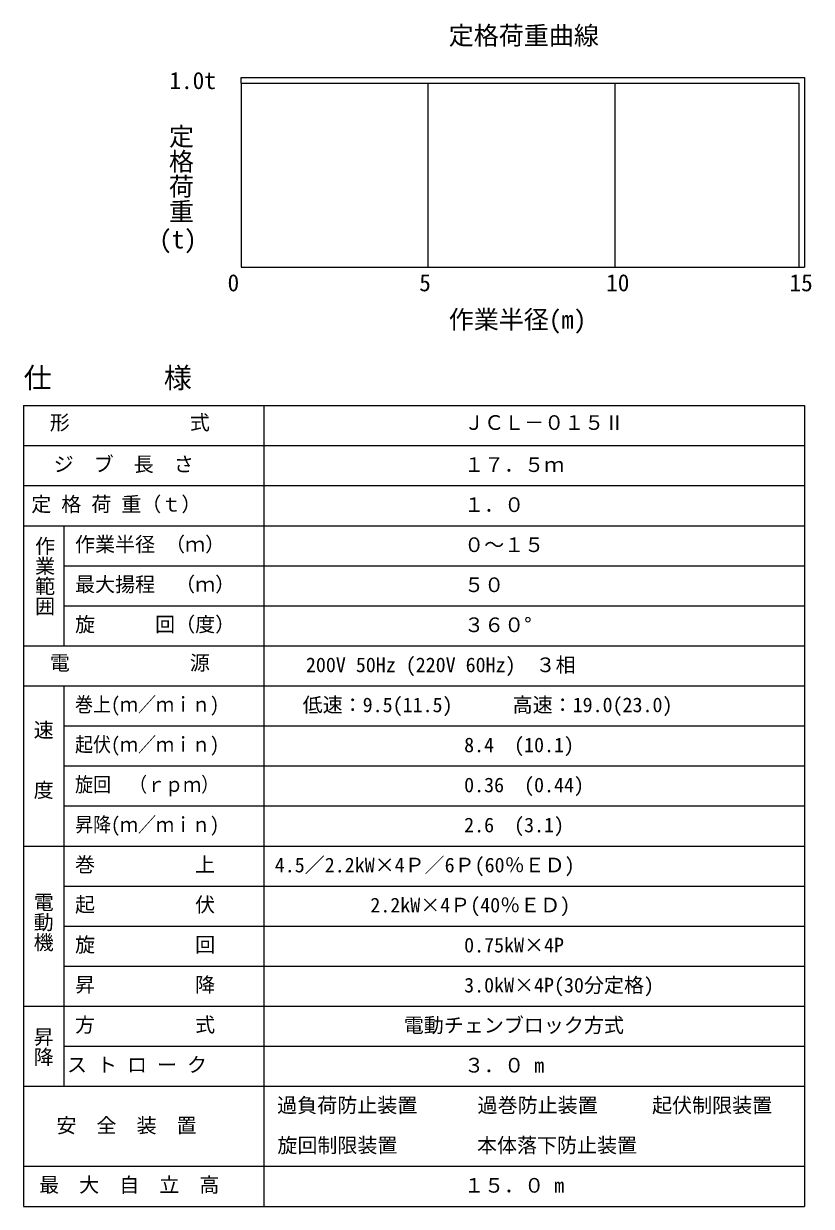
# Model space of a CAD drawing. Units: millimetres, scale not verified. Extents: x -35377 to 13555, y -19173 to 19177.
# Drawn here: x 1753 to 13555, y -19173 to -1449 of the extents above; entities that cross this region are included whole.
import ezdxf
from ezdxf.enums import TextEntityAlignment as Align

# ---------------------------------------------------------------- set-up
doc = ezdxf.new("R2010")
doc.units = ezdxf.units.MM
doc.header["$LTSCALE"] = 50
doc.layers.add('0-3_05 寸法', color=7, linetype='Continuous', lineweight=18)
doc.styles.add('@ＭＳ ゴシック', font='')
doc.styles.add('ＭＳ ゴシック', font='')
doc.styles.get('@ＭＳ ゴシック').set_extended_font_data('@MS Gothic')
doc.styles.get('ＭＳ ゴシック').set_extended_font_data('MS Gothic')

msp = doc.modelspace()

# ---------------------------------------------------------------- linework, layer by layer
at = {"layer": '0-3_05 寸法'}
for p, q in [((5010.81, -2256.5), (13452.8, -2256.5)), ((5010.81, -2340.5), (5010.81, -2256.5)), ((13452.8, -2256.5), (13452.8, -5098.5)), ((5010.81, -2340.5), (5010.81, -5098.5)), ((5010.81, -2340.5), (13368.8, -2340.5)), ((7810.81, -2340.5), (7810.81, -5098.5)), ((10610.81, -2340.5), (10610.81, -5098.5)), ((13368.8, -2340.5), (13368.8, -5098.5)), ((5010.81, -5098.5), (13452.8, -5098.5)), ((1752.8, -7172.79), (1752.8, -19172.79)), ((1752.8, -7172.79), (13452.8, -7172.79)), ((5352.8, -7172.79), (5352.8, -19172.79)), ((13452.8, -7172.79), (13452.8, -19172.79)), ((1752.8, -7772.79), (13452.8, -7772.79)), ((1752.8, -8372.79), (13452.8, -8372.79)), ((1752.8, -8972.79), (13452.8, -8972.79)), ((2352.8, -8972.79), (2352.8, -10772.79)), ((2352.8, -9572.79), (13452.8, -9572.79)), ((2352.8, -10172.79), (13452.8, -10172.79)), ((1752.8, -10772.79), (13452.8, -10772.79)), ((1752.8, -11372.79), (13452.8, -11372.79)), ((2352.8, -11372.79), (2352.8, -17372.79)), ((2352.8, -11972.79), (13452.8, -11972.79)), ((2352.8, -12572.79), (13452.8, -12572.79)), ((2352.8, -13172.79), (13452.8, -13172.79)), ((1752.8, -13772.79), (13452.8, -13772.79)), ((2352.8, -14372.79), (13452.8, -14372.79)), ((2352.8, -14972.79), (13452.8, -14972.79)), ((2352.8, -15572.79), (13452.8, -15572.79)), ((1752.8, -16172.79), (13452.8, -16172.79)), ((2352.8, -16772.79), (13452.8, -16772.79)), ((1752.8, -17372.79), (13452.8, -17372.79)), ((1752.8, -18572.79), (13452.8, -18572.79)), ((1752.8, -19172.79), (13452.8, -19172.79))]:
    msp.add_line(p, q, dxfattribs=at)

# ---------------------------------------------------------------- texts
at = {"layer": '0-3_05 寸法', "style": 'ＭＳ ゴシック'}
for s, height, p in [('定格荷重曲線', 274.9, (8122.29, -1847.22)), ('1.0t', 256.6, (3935.68, -2506.54)), ('(t)', 274.9, (3783.79, -4900.02)), ('0', 256.6, (4807.75, -5537.11)), ('5', 256.6, (7679.79, -5537.11)), ('10', 256.6, (10479.79, -5537.11)), ('15', 256.6, (13227.13, -5537.11)), ('作業半径(m)', 274.9, (8122.29, -6104.2)), ('仕\u3000\u3000\u3000\u3000様', 307.9, (1752.8, -7003.18)), ('形\u3000\u3000\u3000\u3000\u3000\u3000式', 219.9, (2143.41, -7603.18)), ('ＪＣＬ－０１５Ⅱ', 219.9, (8352.8, -7603.18)), ('ジ\u3000ブ\u3000長\u3000さ', 219.9, (2202.79, -8227.09)), ('１７．５ｍ', 219.9, (8352.8, -8233.75)), ('定 格 荷 重（ｔ）', 219.9, (1867.13, -8827.09)), ('１．０', 219.9, (8352.8, -8833.75)), ('作業半径 （ｍ）', 219.9, (2522.58, -9427.09)), ('０～１５', 219.9, (8352.8, -9433.75)), ('最大揚程\u3000（ｍ）', 219.9, (2522.58, -10027.09)), ('５０', 219.9, (8352.8, -10033.75)), ('旋\u3000\u3000\u3000回（度）', 219.9, (2522.58, -10627.09)), ('３６０°', 219.9, (8352.8, -10633.75)), ('電\u3000\u3000\u3000\u3000\u3000\u3000源', 219.9, (2143.41, -11203.18)), ('200V 50Hz (220V 60Hz)\u3000３相', 219.9, (5981.82, -11233.75)), ('低速：9.5(11.5)\u3000\u3000\u3000高速：19.0(23.0)', 219.9, (5932.81, -11833.75)), ('8.4\u3000(10.1)', 219.9, (8352.8, -12433.75)), ('0.36\u3000(0.44)', 219.9, (8352.8, -13033.75)), ('2.6\u3000(3.1)', 219.9, (8352.8, -13633.75)), ('巻\u3000\u3000\u3000\u3000\u3000上', 219.9, (2522.58, -14227.09)), ('4.5／2.2kW×4Ｐ／6Ｐ(60％ＥＤ)', 219.9, (5515.53, -14233.75)), ('起\u3000\u3000\u3000\u3000\u3000伏', 219.9, (2522.58, -14827.09)), ('2.2kW×4Ｐ(40％ＥＤ)', 219.9, (6947.33, -14833.75)), ('旋\u3000\u3000\u3000\u3000\u3000回', 219.9, (2522.58, -15427.09)), ('0.75kW×4P', 219.9, (8352.8, -15433.75)), ('昇\u3000\u3000\u3000\u3000\u3000降', 219.9, (2522.58, -16027.09)), ('3.0kW×4P(30分定格)', 219.9, (8352.8, -16033.75)), ('方\u3000\u3000\u3000\u3000\u3000式', 219.9, (2522.58, -16627.09)), ('電動チェンブロック方式', 219.9, (7447.66, -16633.75)), ('ス ト ロ ー ク', 219.9, (2401.73, -17227.09)), ('３．０ m', 219.9, (8352.8, -17233.75)), ('過負荷防止装置', 219.9, (5551.76, -17833.75)), ('過巻防止装置', 219.9, (8554.2, -17833.75)), ('起伏制限装置', 219.9, (11169, -17833.75)), ('安\u3000全\u3000装\u3000置', 219.9, (2244.11, -18136.2)), ('旋回制限装置', 219.9, (5554.2, -18433.75)), ('本体落下防止装置', 219.9, (8545.31, -18433.75)), ('最\u3000大\u3000自\u3000立\u3000高', 219.9, (1985.47, -19027.09)), ('１５．０ m', 219.9, (8352.8, -19033.75))]:
    msp.add_text(s, height=height, dxfattribs=at).set_placement(p, align=Align.BOTTOM_LEFT)
at = {"layer": '0-3_05 寸法', "style": '@ＭＳ ゴシック'}
for s, height, p in [('定格荷重', 274.9, (3891.73, -2948.03)), ('作業範囲', 219.9, (1894.34, -9125.28)), ('速\u3000\u3000度', 219.9, (1872.88, -11880.29)), ('電動機', 219.9, (1872.88, -14462.5)), ('昇降', 219.9, (1872.88, -16481.49))]:
    msp.add_text(s, height=height, rotation=270, dxfattribs=at).set_placement(p, align=Align.BOTTOM_LEFT)
at = {"layer": '0-3_05 寸法', "style": 'ＭＳ ゴシック', "width": 0.9}
for s, p in [('巻上(ｍ／ｍｉｎ)', (2522.58, -11827.09)), ('起伏(ｍ／ｍｉｎ)', (2522.58, -12427.09)), ('旋回\u3000（ｒｐｍ）', (2522.58, -13027.09)), ('昇降(ｍ／ｍｉｎ)', (2522.58, -13627.09))]:
    msp.add_text(s, height=219.9, dxfattribs=at).set_placement(p, align=Align.BOTTOM_LEFT)

doc.saveas('drawing.dxf')
